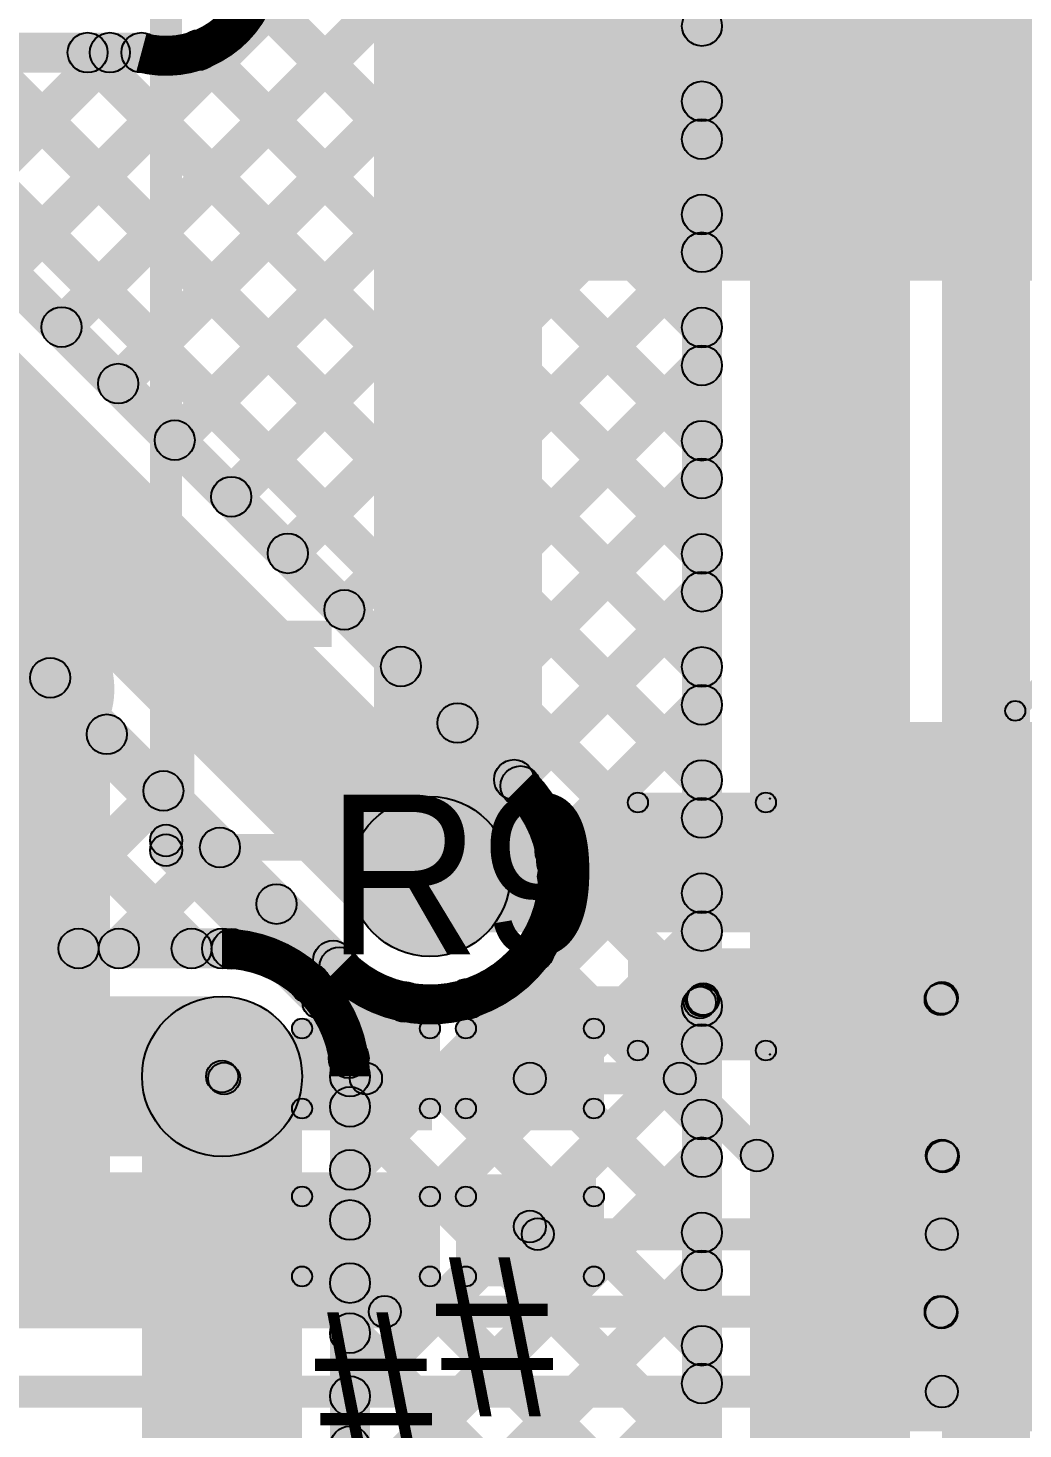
# Model space of a CAD drawing. Header units: millimetres. Extents: x -0.08 to 5.25, y -0.08 to 2.73.
# Drawn here: x 0.6495 to 0.8983, y 1.6869 to 2.0371 of the extents above; entities that cross this region are included whole.
import ezdxf

# ---------------------------------------------------------------- set-up
doc = ezdxf.new("R2010")
doc.units = ezdxf.units.MM
doc.header["$MEASUREMENT"] = 0
for name, color, linetype in [('BottomLayer', 5, 'Continuous'), ('TopLayer', 1, 'Continuous'), ('TopOverlay', 2, 'Continuous'), ('TopPaste', 8, 'Continuous'), ('TopSolder', 216, 'Continuous'), ('ViaHoleLayer', 16, 'Continuous')]:
    doc.layers.add(name, color=color, linetype=linetype)

# ---------------------------------------------------------------- blocks, each defined once
blk = doc.blocks.new('R__0402_39')
at = {"layer": 'TopLayer'}
for points in [[(-0.0275, -0.0125), (-0.0275, 0.0125), (-0.0095, 0.0125), (-0.0095, -0.0125)], [(0.0095, -0.0125), (0.0095, 0.0125), (0.0275, 0.0125), (0.0275, -0.0125)]]:
    blk.add_hatch(color=1, dxfattribs=at).paths.add_polyline_path(points)
at = {"layer": 'TopOverlay'}
h = blk.add_hatch(color=2, dxfattribs=at)
edge = h.paths.add_edge_path()
edge.add_arc((-0.031, 0.016), 0.0025, 0, 360)
h = blk.add_hatch(color=2, dxfattribs=at)
edge = h.paths.add_edge_path()
edge.add_arc((-0.031, 0.016), 0.0025, 0, 360)
for points in [[(-0.031, 0.0135), (-0.031, 0.0185), (0.031, 0.0185), (0.031, 0.0135)], [(-0.0335, 0.016), (-0.0285, 0.016), (-0.0285, -0.016), (-0.0335, -0.016)], [(0.0285, 0.016), (0.0335, 0.016), (0.0335, -0.016), (0.0285, -0.016)], [(-0.031, -0.0185), (-0.031, -0.0135), (0.031, -0.0135), (0.031, -0.0185)], [(-0.032, -0.01706), (-0.032, -0.01694), (0.032, -0.01694), (0.032, -0.01706)]]:
    blk.add_hatch(color=2, dxfattribs=at).paths.add_polyline_path(points)
h = blk.add_hatch(color=2, dxfattribs=at)
edge = h.paths.add_edge_path()
edge.add_arc((0.031, 0.016), 0.0025, 0, 360)
h = blk.add_hatch(color=2, dxfattribs=at)
edge = h.paths.add_edge_path()
edge.add_arc((0.031, 0.016), 0.0025, 0, 360)
h = blk.add_hatch(color=2, dxfattribs=at)
edge = h.paths.add_edge_path()
edge.add_arc((-0.031, -0.016), 0.0025, 0, 360)
h = blk.add_hatch(color=2, dxfattribs=at)
edge = h.paths.add_edge_path()
edge.add_arc((-0.031, -0.016), 0.0025, 0, 360)
h = blk.add_hatch(color=2, dxfattribs=at)
edge = h.paths.add_edge_path()
edge.add_arc((0.031, -0.016), 0.0025, 0, 360)
h = blk.add_hatch(color=2, dxfattribs=at)
edge = h.paths.add_edge_path()
edge.add_arc((0.031, -0.016), 0.0025, 0, 360)
h = blk.add_hatch(color=2, dxfattribs=at)
edge = h.paths.add_edge_path()
edge.add_arc((-0.032, -0.017), 0.0000635, 0, 360)
h = blk.add_hatch(color=2, dxfattribs=at)
edge = h.paths.add_edge_path()
edge.add_arc((0.032, -0.017), 0.0000635, 0, 360)
at = {"layer": 'TopPaste'}
for points in [[(-0.0275, -0.0125), (-0.0275, 0.0125), (-0.0095, 0.0125), (-0.0095, -0.0125)], [(0.0095, -0.0125), (0.0095, 0.0125), (0.0275, 0.0125), (0.0275, -0.0125)]]:
    blk.add_hatch(color=8, dxfattribs=at).paths.add_polyline_path(points)
at = {"layer": 'TopSolder'}
for points in [[(-0.0315, -0.0165), (-0.0315, 0.0165), (-0.0055, 0.0165), (-0.0055, -0.0165)], [(0.0055, -0.0165), (0.0055, 0.0165), (0.0315, 0.0165), (0.0315, -0.0165)]]:
    blk.add_hatch(color=216, dxfattribs=at).paths.add_polyline_path(points)
at = {"layer": 'TopOverlay'}
for centre, radius in [((-0.031, 0.016), 0.0025), ((-0.031, 0.016), 0.0025), ((0.031, 0.016), 0.0025), ((0.031, 0.016), 0.0025), ((-0.031, -0.016), 0.0025), ((-0.031, -0.016), 0.0025), ((0.031, -0.016), 0.0025), ((0.031, -0.016), 0.0025), ((-0.032, -0.017), 0.0000635), ((0.032, -0.017), 0.0000635)]:
    blk.add_circle(centre, radius, dxfattribs=at)
blk = doc.blocks.new('SAMD21G18A_AUT_46')
at = {"layer": 'TopLayer'}
for points in [[(-0.05512, 0.19488), (-0.04331, 0.19488), (-0.04331, 0.13583), (-0.05512, 0.13583)], [(-0.03543, 0.19488), (-0.02362, 0.19488), (-0.02362, 0.13583), (-0.03543, 0.13583)], [(-0.01575, 0.19488), (-0.00394, 0.19488), (-0.00394, 0.13583), (-0.01575, 0.13583)], [(0.00394, 0.19488), (0.01575, 0.19488), (0.01575, 0.13583), (0.00394, 0.13583)], [(0.02362, 0.19488), (0.03543, 0.19488), (0.03543, 0.13583), (0.02362, 0.13583)], [(0.04331, 0.19488), (0.05512, 0.19488), (0.05512, 0.13583), (0.04331, 0.13583)], [(0.06299, 0.19488), (0.0748, 0.19488), (0.0748, 0.13583), (0.06299, 0.13583)], [(0.08268, 0.19488), (0.09449, 0.19488), (0.09449, 0.13583), (0.08268, 0.13583)], [(0.10236, 0.19488), (0.11417, 0.19488), (0.11417, 0.13583), (0.10236, 0.13583)]]:
    blk.add_hatch(color=1, dxfattribs=at).paths.add_polyline_path(points)
at = {"layer": 'TopOverlay'}
h = blk.add_hatch(color=2, dxfattribs=at)
edge = h.paths.add_edge_path()
edge.add_arc((0.121, 0.147), 0.0025, 0, 360)
blk.add_hatch(color=2, dxfattribs=at).paths.add_polyline_path([(0.11923, 0.14523), (0.12277, 0.14877), (0.14877, 0.12277), (0.14523, 0.11923)])
at = {"layer": 'TopPaste'}
for points in [[(-0.05512, 0.19488), (-0.04331, 0.19488), (-0.04331, 0.13583), (-0.05512, 0.13583)], [(-0.03543, 0.19488), (-0.02362, 0.19488), (-0.02362, 0.13583), (-0.03543, 0.13583)], [(-0.01575, 0.19488), (-0.00394, 0.19488), (-0.00394, 0.13583), (-0.01575, 0.13583)], [(0.00394, 0.19488), (0.01575, 0.19488), (0.01575, 0.13583), (0.00394, 0.13583)], [(0.02362, 0.19488), (0.03543, 0.19488), (0.03543, 0.13583), (0.02362, 0.13583)], [(0.04331, 0.19488), (0.05512, 0.19488), (0.05512, 0.13583), (0.04331, 0.13583)], [(0.06299, 0.19488), (0.0748, 0.19488), (0.0748, 0.13583), (0.06299, 0.13583)], [(0.08268, 0.19488), (0.09449, 0.19488), (0.09449, 0.13583), (0.08268, 0.13583)], [(0.10236, 0.19488), (0.11417, 0.19488), (0.11417, 0.13583), (0.10236, 0.13583)]]:
    blk.add_hatch(color=8, dxfattribs=at).paths.add_polyline_path(points)
at = {"layer": 'TopSolder'}
for points in [[(-0.05912, 0.19888), (-0.03931, 0.19888), (-0.03931, 0.13183), (-0.05912, 0.13183)], [(-0.03943, 0.19888), (-0.01962, 0.19888), (-0.01962, 0.13183), (-0.03943, 0.13183)], [(-0.01975, 0.19888), (0.00006, 0.19888), (0.00006, 0.13183), (-0.01975, 0.13183)], [(-0.00006, 0.19888), (0.01975, 0.19888), (0.01975, 0.13183), (-0.00006, 0.13183)], [(0.01962, 0.19888), (0.03943, 0.19888), (0.03943, 0.13183), (0.01962, 0.13183)], [(0.03931, 0.19888), (0.05912, 0.19888), (0.05912, 0.13183), (0.03931, 0.13183)], [(0.05899, 0.19888), (0.0788, 0.19888), (0.0788, 0.13183), (0.05899, 0.13183)], [(0.07868, 0.19888), (0.09849, 0.19888), (0.09849, 0.13183), (0.07868, 0.13183)], [(0.09836, 0.19888), (0.11817, 0.19888), (0.11817, 0.13183), (0.09836, 0.13183)]]:
    blk.add_hatch(color=216, dxfattribs=at).paths.add_polyline_path(points)
at = {"layer": 'TopOverlay'}
blk.add_circle((0.121, 0.147), 0.0025, dxfattribs=at)
blk = doc.blocks.new('C___0402_87')
at = {"layer": 'TopLayer'}
for points in [[(-0.0275, -0.0125), (-0.0275, 0.0125), (-0.0095, 0.0125), (-0.0095, -0.0125)], [(0.0095, -0.0125), (0.0095, 0.0125), (0.0275, 0.0125), (0.0275, -0.0125)]]:
    blk.add_hatch(color=1, dxfattribs=at).paths.add_polyline_path(points)
at = {"layer": 'TopOverlay'}
h = blk.add_hatch(color=2, dxfattribs=at)
edge = h.paths.add_edge_path()
edge.add_arc((-0.031, 0.016), 0.0025, 0, 360)
h = blk.add_hatch(color=2, dxfattribs=at)
edge = h.paths.add_edge_path()
edge.add_arc((-0.031, 0.016), 0.0025, 0, 360)
for points in [[(-0.031, 0.0135), (-0.031, 0.0185), (-0.011, 0.0185), (-0.011, 0.0135)], [(0.011, 0.0135), (0.011, 0.0185), (0.031, 0.0185), (0.031, 0.0135)], [(-0.0335, 0.016), (-0.0285, 0.016), (-0.0285, -0.016), (-0.0335, -0.016)], [(0.0285, 0.016), (0.0335, 0.016), (0.0335, -0.016), (0.0285, -0.016)], [(-0.031, -0.0185), (-0.031, -0.0135), (-0.011, -0.0135), (-0.011, -0.0185)], [(0.011, -0.0185), (0.011, -0.0135), (0.031, -0.0135), (0.031, -0.0185)]]:
    blk.add_hatch(color=2, dxfattribs=at).paths.add_polyline_path(points)
h = blk.add_hatch(color=2, dxfattribs=at)
edge = h.paths.add_edge_path()
edge.add_arc((-0.011, 0.016), 0.0025, 0, 360)
h = blk.add_hatch(color=2, dxfattribs=at)
edge = h.paths.add_edge_path()
edge.add_arc((0.011, 0.016), 0.0025, 0, 360)
h = blk.add_hatch(color=2, dxfattribs=at)
edge = h.paths.add_edge_path()
edge.add_arc((0.031, 0.016), 0.0025, 0, 360)
h = blk.add_hatch(color=2, dxfattribs=at)
edge = h.paths.add_edge_path()
edge.add_arc((0.031, 0.016), 0.0025, 0, 360)
h = blk.add_hatch(color=2, dxfattribs=at)
edge = h.paths.add_edge_path()
edge.add_arc((-0.031, -0.016), 0.0025, 0, 360)
h = blk.add_hatch(color=2, dxfattribs=at)
edge = h.paths.add_edge_path()
edge.add_arc((-0.031, -0.016), 0.0025, 0, 360)
h = blk.add_hatch(color=2, dxfattribs=at)
edge = h.paths.add_edge_path()
edge.add_arc((-0.011, -0.016), 0.0025, 0, 360)
h = blk.add_hatch(color=2, dxfattribs=at)
edge = h.paths.add_edge_path()
edge.add_arc((0.011, -0.016), 0.0025, 0, 360)
h = blk.add_hatch(color=2, dxfattribs=at)
edge = h.paths.add_edge_path()
edge.add_arc((0.031, -0.016), 0.0025, 0, 360)
h = blk.add_hatch(color=2, dxfattribs=at)
edge = h.paths.add_edge_path()
edge.add_arc((0.031, -0.016), 0.0025, 0, 360)
at = {"layer": 'TopPaste'}
for points in [[(-0.0275, -0.0125), (-0.0275, 0.0125), (-0.0095, 0.0125), (-0.0095, -0.0125)], [(0.0095, -0.0125), (0.0095, 0.0125), (0.0275, 0.0125), (0.0275, -0.0125)]]:
    blk.add_hatch(color=8, dxfattribs=at).paths.add_polyline_path(points)
at = {"layer": 'TopSolder'}
for points in [[(-0.0315, -0.0165), (-0.0315, 0.0165), (-0.0055, 0.0165), (-0.0055, -0.0165)], [(0.0055, -0.0165), (0.0055, 0.0165), (0.0315, 0.0165), (0.0315, -0.0165)]]:
    blk.add_hatch(color=216, dxfattribs=at).paths.add_polyline_path(points)
at = {"layer": 'TopOverlay'}
for centre in [(-0.031, 0.016), (-0.031, 0.016), (-0.011, 0.016), (0.011, 0.016), (0.031, 0.016), (0.031, 0.016), (-0.031, -0.016), (-0.031, -0.016), (-0.011, -0.016), (0.011, -0.016), (0.031, -0.016), (0.031, -0.016)]:
    blk.add_circle(centre, 0.0025, dxfattribs=at)
blk = doc.blocks.new('C___0402_88')
at = {"layer": 'TopLayer'}
for points in [[(-0.0275, -0.0125), (-0.0275, 0.0125), (-0.0095, 0.0125), (-0.0095, -0.0125)], [(0.0095, -0.0125), (0.0095, 0.0125), (0.0275, 0.0125), (0.0275, -0.0125)]]:
    blk.add_hatch(color=1, dxfattribs=at).paths.add_polyline_path(points)
at = {"layer": 'TopOverlay'}
h = blk.add_hatch(color=2, dxfattribs=at)
edge = h.paths.add_edge_path()
edge.add_arc((-0.031, 0.016), 0.0025, 0, 360)
h = blk.add_hatch(color=2, dxfattribs=at)
edge = h.paths.add_edge_path()
edge.add_arc((-0.031, 0.016), 0.0025, 0, 360)
for points in [[(-0.031, 0.0135), (-0.031, 0.0185), (-0.011, 0.0185), (-0.011, 0.0135)], [(0.011, 0.0135), (0.011, 0.0185), (0.031, 0.0185), (0.031, 0.0135)], [(-0.0335, 0.016), (-0.0285, 0.016), (-0.0285, -0.016), (-0.0335, -0.016)], [(0.0285, 0.016), (0.0335, 0.016), (0.0335, -0.016), (0.0285, -0.016)], [(-0.031, -0.0185), (-0.031, -0.0135), (-0.011, -0.0135), (-0.011, -0.0185)], [(0.011, -0.0185), (0.011, -0.0135), (0.031, -0.0135), (0.031, -0.0185)]]:
    blk.add_hatch(color=2, dxfattribs=at).paths.add_polyline_path(points)
h = blk.add_hatch(color=2, dxfattribs=at)
edge = h.paths.add_edge_path()
edge.add_arc((-0.011, 0.016), 0.0025, 0, 360)
h = blk.add_hatch(color=2, dxfattribs=at)
edge = h.paths.add_edge_path()
edge.add_arc((0.011, 0.016), 0.0025, 0, 360)
h = blk.add_hatch(color=2, dxfattribs=at)
edge = h.paths.add_edge_path()
edge.add_arc((0.031, 0.016), 0.0025, 0, 360)
h = blk.add_hatch(color=2, dxfattribs=at)
edge = h.paths.add_edge_path()
edge.add_arc((0.031, 0.016), 0.0025, 0, 360)
h = blk.add_hatch(color=2, dxfattribs=at)
edge = h.paths.add_edge_path()
edge.add_arc((-0.031, -0.016), 0.0025, 0, 360)
h = blk.add_hatch(color=2, dxfattribs=at)
edge = h.paths.add_edge_path()
edge.add_arc((-0.031, -0.016), 0.0025, 0, 360)
h = blk.add_hatch(color=2, dxfattribs=at)
edge = h.paths.add_edge_path()
edge.add_arc((-0.011, -0.016), 0.0025, 0, 360)
h = blk.add_hatch(color=2, dxfattribs=at)
edge = h.paths.add_edge_path()
edge.add_arc((0.011, -0.016), 0.0025, 0, 360)
h = blk.add_hatch(color=2, dxfattribs=at)
edge = h.paths.add_edge_path()
edge.add_arc((0.031, -0.016), 0.0025, 0, 360)
h = blk.add_hatch(color=2, dxfattribs=at)
edge = h.paths.add_edge_path()
edge.add_arc((0.031, -0.016), 0.0025, 0, 360)
at = {"layer": 'TopPaste'}
for points in [[(-0.0275, -0.0125), (-0.0275, 0.0125), (-0.0095, 0.0125), (-0.0095, -0.0125)], [(0.0095, -0.0125), (0.0095, 0.0125), (0.0275, 0.0125), (0.0275, -0.0125)]]:
    blk.add_hatch(color=8, dxfattribs=at).paths.add_polyline_path(points)
at = {"layer": 'TopSolder'}
for points in [[(-0.0315, -0.0165), (-0.0315, 0.0165), (-0.0055, 0.0165), (-0.0055, -0.0165)], [(0.0055, -0.0165), (0.0055, 0.0165), (0.0315, 0.0165), (0.0315, -0.0165)]]:
    blk.add_hatch(color=216, dxfattribs=at).paths.add_polyline_path(points)
at = {"layer": 'TopOverlay'}
for centre in [(-0.031, 0.016), (-0.031, 0.016), (-0.011, 0.016), (0.011, 0.016), (0.031, 0.016), (0.031, 0.016), (-0.031, -0.016), (-0.031, -0.016), (-0.011, -0.016), (0.011, -0.016), (0.031, -0.016), (0.031, -0.016)]:
    blk.add_circle(centre, 0.0025, dxfattribs=at)

msp = doc.modelspace()

# ---------------------------------------------------------------- hatches: boundary and pattern name
at = {"layer": 'BottomLayer'}
for points in [[(0.9, 1.562), (0.878, 1.562), (0.878, 2.08226), (0.9, 2.08226)], [(0.87, 1.399), (0.83, 1.399), (0.83, 2.07857), (0.87, 2.07857)], [(0.64728, 1.97298), (0.64021, 1.98005), (0.73369, 2.07354), (0.74076, 2.06646)], [(0.66142, 1.95884), (0.65435, 1.96591), (0.76198, 2.07354), (0.76905, 2.06646)], [(0.67556, 1.94469), (0.66849, 1.95177), (0.79026, 2.07354), (0.79733, 2.06646)], [(0.70671, 2.06646), (0.71378, 2.07354), (0.82154, 1.96578), (0.81446, 1.95871)], [(0.735, 2.06646), (0.74207, 2.07354), (0.82154, 1.99407), (0.81446, 1.987)], [(0.76328, 2.06646), (0.77035, 2.07354), (0.82154, 2.02235), (0.81446, 2.01528)], [(0.6897, 1.93055), (0.68263, 1.93762), (0.81416, 2.06915), (0.82123, 2.06208)], [(0.823, 1.399), (0.813, 1.399), (0.813, 2.06531), (0.823, 2.06531)], [(0.70277, 2.04213), (0.70984, 2.0492), (0.82154, 1.9375), (0.81446, 1.93043)], [(0.70384, 1.91641), (0.69677, 1.92348), (0.81446, 2.04117), (0.82154, 2.0341)], [(0.578, 2.026), (0.578, 2.036), (0.67784, 2.036), (0.67784, 2.026)], [(0.68854, 2.02807), (0.69561, 2.03514), (0.82154, 1.90921), (0.81446, 1.90214)], [(0.60429, 2.02746), (0.61136, 2.03454), (0.82154, 1.82436), (0.81446, 1.81729)], [(0.63277, 1.98676), (0.6257, 1.99383), (0.66641, 2.03454), (0.67348, 2.02746)], [(0.63258, 2.02746), (0.63965, 2.03454), (0.82154, 1.85265), (0.81446, 1.84558)], [(0.66086, 2.02746), (0.66793, 2.03454), (0.82154, 1.88093), (0.81446, 1.87386)], [(0.71799, 1.90227), (0.71092, 1.90934), (0.81446, 2.01289), (0.82154, 2.00582)], [(0.63012, 1.98306), (0.63719, 1.99014), (0.77616, 1.85116), (0.76909, 1.84409)], [(0.73213, 1.88813), (0.72506, 1.8952), (0.81446, 1.9846), (0.82154, 1.97753)], [(0.59686, 1.94986), (0.62514, 1.97814), (0.76414, 1.83914), (0.73586, 1.81086)], [(0.74627, 1.87398), (0.7392, 1.88105), (0.81446, 1.95632), (0.82154, 1.94925)], [(0.53359, 1.92846), (0.54066, 1.93554), (0.66566, 1.81054), (0.65859, 1.80346)], [(0.56187, 1.92846), (0.56894, 1.93554), (0.69394, 1.81054), (0.68687, 1.80346)], [(0.59015, 1.92846), (0.59722, 1.93554), (0.82154, 1.71122), (0.81446, 1.70415)], [(0.59421, 1.92846), (0.60128, 1.93554), (0.73091, 1.80591), (0.72384, 1.79884)], [(0.76041, 1.85984), (0.75334, 1.86691), (0.81446, 1.92803), (0.82154, 1.92096)], [(0.77456, 1.8457), (0.76748, 1.85277), (0.81446, 1.89975), (0.82154, 1.89268)], [(0.5909, 1.80346), (0.58383, 1.81054), (0.65152, 1.87823), (0.65859, 1.87116)], [(0.78491, 1.82777), (0.77784, 1.83484), (0.81446, 1.87147), (0.82154, 1.86439)], [(0.61918, 1.80346), (0.61211, 1.81054), (0.66566, 1.86408), (0.67273, 1.85701)], [(0.64747, 1.80346), (0.6404, 1.81054), (0.6798, 1.84994), (0.68687, 1.84287)], [(0.73354, 1.74811), (0.72646, 1.75518), (0.81446, 1.84318), (0.82154, 1.83611)], [(0.67575, 1.80346), (0.66868, 1.81054), (0.69395, 1.8358), (0.70102, 1.82873)], [(0.77824, 1.82523), (0.78531, 1.8323), (0.82154, 1.79608), (0.81446, 1.78901)], [(0.70395, 1.80337), (0.69687, 1.81044), (0.70809, 1.82166), (0.71516, 1.81459)], [(0.73354, 1.71983), (0.72646, 1.7269), (0.81446, 1.8149), (0.82154, 1.80783)], [(0.474, 1.802), (0.474, 1.812), (0.698, 1.812), (0.698, 1.802)], [(0.72355, 1.79469), (0.71648, 1.80176), (0.72223, 1.80752), (0.7293, 1.80044)], [(0.77243, 1.80276), (0.7795, 1.80983), (0.82154, 1.76779), (0.81446, 1.76072)], [(0.7332, 1.77606), (0.72613, 1.78313), (0.74016, 1.79716), (0.74723, 1.79009)], [(0.75599, 1.79091), (0.76306, 1.79799), (0.82154, 1.73951), (0.81446, 1.73244)], [(0.474, 1.755), (0.474, 1.795), (0.698, 1.795), (0.698, 1.755)], [(0.73354, 1.69154), (0.72646, 1.69861), (0.81446, 1.78661), (0.82154, 1.77954)], [(0.718, 1.446), (0.678, 1.446), (0.678, 1.775), (0.718, 1.775)], [(0.735, 1.45925), (0.725, 1.45925), (0.725, 1.775), (0.735, 1.775)], [(0.72646, 1.76387), (0.73354, 1.77094), (0.82154, 1.68294), (0.81446, 1.67587)], [(0.73354, 1.66326), (0.72646, 1.67033), (0.81446, 1.75833), (0.82154, 1.75126)], [(0.72646, 1.73559), (0.73354, 1.74266), (0.82154, 1.65466), (0.81446, 1.64759)], [(0.73354, 1.63497), (0.72646, 1.64204), (0.81446, 1.73004), (0.82154, 1.72297)], [(0.72646, 1.7073), (0.73354, 1.71437), (0.82154, 1.62637), (0.81446, 1.6193)], [(0.73354, 1.60669), (0.72646, 1.61376), (0.81446, 1.70176), (0.82154, 1.69469)]]:
    msp.add_hatch(color=5, dxfattribs=at).paths.add_polyline_path(points)
h = msp.add_hatch(color=5, dxfattribs=at)
edge = h.paths.add_edge_path()
edge.add_arc((0.818, 2.03764), 0.005, 0, 360)
h = msp.add_hatch(color=5, dxfattribs=at)
edge = h.paths.add_edge_path()
edge.add_arc((0.66439, 2.031), 0.005, 0, 360)
h = msp.add_hatch(color=5, dxfattribs=at)
edge = h.paths.add_edge_path()
edge.add_arc((0.66994, 2.031), 0.005, 0, 360)
h = msp.add_hatch(color=5, dxfattribs=at)
edge = h.paths.add_edge_path()
edge.add_arc((0.67784, 2.031), 0.005, 0, 360)
h = msp.add_hatch(color=5, dxfattribs=at)
edge = h.paths.add_edge_path()
edge.add_arc((0.67784, 2.031), 0.005, 0, 360)
h = msp.add_hatch(color=5, dxfattribs=at)
edge = h.paths.add_edge_path()
edge.add_arc((0.69208, 2.0316), 0.005, 0, 360)
h = msp.add_hatch(color=5, dxfattribs=at)
edge = h.paths.add_edge_path()
edge.add_arc((0.818, 2.01882), 0.005, 0, 360)
h = msp.add_hatch(color=5, dxfattribs=at)
edge = h.paths.add_edge_path()
edge.add_arc((0.818, 2.00935), 0.005, 0, 360)
h = msp.add_hatch(color=5, dxfattribs=at)
edge = h.paths.add_edge_path()
edge.add_arc((0.818, 1.99053), 0.005, 0, 360)
h = msp.add_hatch(color=5, dxfattribs=at)
edge = h.paths.add_edge_path()
edge.add_arc((0.818, 1.98107), 0.005, 0, 360)
h = msp.add_hatch(color=5, dxfattribs=at)
edge = h.paths.add_edge_path()
edge.add_arc((0.65788, 1.96237), 0.005, 0, 360)
h = msp.add_hatch(color=5, dxfattribs=at)
edge = h.paths.add_edge_path()
edge.add_arc((0.818, 1.96225), 0.005, 0, 360)
h = msp.add_hatch(color=5, dxfattribs=at)
edge = h.paths.add_edge_path()
edge.add_arc((0.818, 1.95278), 0.005, 0, 360)
h = msp.add_hatch(color=5, dxfattribs=at)
edge = h.paths.add_edge_path()
edge.add_arc((0.67203, 1.94823), 0.005, 0, 360)
h = msp.add_hatch(color=5, dxfattribs=at)
edge = h.paths.add_edge_path()
edge.add_arc((0.68617, 1.93409), 0.005, 0, 360)
h = msp.add_hatch(color=5, dxfattribs=at)
edge = h.paths.add_edge_path()
edge.add_arc((0.818, 1.93396), 0.005, 0, 360)
h = msp.add_hatch(color=5, dxfattribs=at)
edge = h.paths.add_edge_path()
edge.add_arc((0.656, 1.916), 0.01181, 0, 360)
h = msp.add_hatch(color=5, dxfattribs=at)
edge = h.paths.add_edge_path()
edge.add_arc((0.818, 1.9245), 0.005, 0, 360)
h = msp.add_hatch(color=5, dxfattribs=at)
edge = h.paths.add_edge_path()
edge.add_arc((0.70031, 1.91995), 0.005, 0, 360)
h = msp.add_hatch(color=5, dxfattribs=at)
edge = h.paths.add_edge_path()
edge.add_arc((0.71445, 1.9058), 0.005, 0, 360)
h = msp.add_hatch(color=5, dxfattribs=at)
edge = h.paths.add_edge_path()
edge.add_arc((0.818, 1.90568), 0.005, 0, 360)
h = msp.add_hatch(color=5, dxfattribs=at)
edge = h.paths.add_edge_path()
edge.add_arc((0.818, 1.89621), 0.005, 0, 360)
h = msp.add_hatch(color=5, dxfattribs=at)
edge = h.paths.add_edge_path()
edge.add_arc((0.72859, 1.89166), 0.005, 0, 360)
h = msp.add_hatch(color=5, dxfattribs=at)
edge = h.paths.add_edge_path()
edge.add_arc((0.74274, 1.87752), 0.005, 0, 360)
h = msp.add_hatch(color=5, dxfattribs=at)
edge = h.paths.add_edge_path()
edge.add_arc((0.818, 1.87739), 0.005, 0, 360)
h = msp.add_hatch(color=5, dxfattribs=at)
edge = h.paths.add_edge_path()
edge.add_arc((0.65505, 1.87469), 0.005, 0, 360)
h = msp.add_hatch(color=5, dxfattribs=at)
edge = h.paths.add_edge_path()
edge.add_arc((0.818, 1.86793), 0.005, 0, 360)
h = msp.add_hatch(color=5, dxfattribs=at)
edge = h.paths.add_edge_path()
edge.add_arc((0.75688, 1.86338), 0.005, 0, 360)
h = msp.add_hatch(color=5, dxfattribs=at)
edge = h.paths.add_edge_path()
edge.add_arc((0.6692, 1.86055), 0.005, 0, 360)
h = msp.add_hatch(color=5, dxfattribs=at)
edge = h.paths.add_edge_path()
edge.add_arc((0.77102, 1.84923), 0.005, 0, 360)
h = msp.add_hatch(color=5, dxfattribs=at)
edge = h.paths.add_edge_path()
edge.add_arc((0.818, 1.84911), 0.005, 0, 360)
h = msp.add_hatch(color=5, dxfattribs=at)
edge = h.paths.add_edge_path()
edge.add_arc((0.68334, 1.84641), 0.005, 0, 360)
h = msp.add_hatch(color=5, dxfattribs=at)
edge = h.paths.add_edge_path()
edge.add_arc((0.77263, 1.84763), 0.005, 0, 360)
h = msp.add_hatch(color=5, dxfattribs=at)
edge = h.paths.add_edge_path()
edge.add_arc((0.77263, 1.84763), 0.005, 0, 360)
h = msp.add_hatch(color=5, dxfattribs=at)
edge = h.paths.add_edge_path()
edge.add_arc((0.75, 1.825), 0.02, 0, 360)
h = msp.add_hatch(color=5, dxfattribs=at)
edge = h.paths.add_edge_path()
edge.add_arc((0.818, 1.83965), 0.005, 0, 360)
h = msp.add_hatch(color=5, dxfattribs=at)
edge = h.paths.add_edge_path()
edge.add_arc((0.69748, 1.83226), 0.005, 0, 360)
h = msp.add_hatch(color=5, dxfattribs=at)
edge = h.paths.add_edge_path()
edge.add_arc((0.75, 1.825), 0.01181, 0, 360)
h = msp.add_hatch(color=5, dxfattribs=at)
edge = h.paths.add_edge_path()
edge.add_arc((0.78137, 1.8313), 0.005, 0, 360)
h = msp.add_hatch(color=5, dxfattribs=at)
edge = h.paths.add_edge_path()
edge.add_arc((0.78178, 1.82876), 0.005, 0, 360)
h = msp.add_hatch(color=5, dxfattribs=at)
edge = h.paths.add_edge_path()
edge.add_arc((0.782, 1.825), 0.005, 0, 360)
h = msp.add_hatch(color=5, dxfattribs=at)
edge = h.paths.add_edge_path()
edge.add_arc((0.782, 1.825), 0.005, 0, 360)
h = msp.add_hatch(color=5, dxfattribs=at)
edge = h.paths.add_edge_path()
edge.add_arc((0.818, 1.82083), 0.005, 0, 360)
h = msp.add_hatch(color=5, dxfattribs=at)
edge = h.paths.add_edge_path()
edge.add_arc((0.71162, 1.81812), 0.005, 0, 360)
h = msp.add_hatch(color=5, dxfattribs=at)
edge = h.paths.add_edge_path()
edge.add_arc((0.818, 1.81136), 0.005, 0, 360)
h = msp.add_hatch(color=5, dxfattribs=at)
edge = h.paths.add_edge_path()
edge.add_arc((0.66212, 1.807), 0.005, 0, 360)
h = msp.add_hatch(color=5, dxfattribs=at)
edge = h.paths.add_edge_path()
edge.add_arc((0.67222, 1.807), 0.005, 0, 360)
h = msp.add_hatch(color=5, dxfattribs=at)
edge = h.paths.add_edge_path()
edge.add_arc((0.6904, 1.807), 0.005, 0, 360)
h = msp.add_hatch(color=5, dxfattribs=at)
edge = h.paths.add_edge_path()
edge.add_arc((0.698, 1.807), 0.005, 0, 360)
h = msp.add_hatch(color=5, dxfattribs=at)
edge = h.paths.add_edge_path()
edge.add_arc((0.698, 1.807), 0.005, 0, 360)
h = msp.add_hatch(color=5, dxfattribs=at)
edge = h.paths.add_edge_path()
edge.add_arc((0.698, 1.807), 0.005, 0, 360)
h = msp.add_hatch(color=5, dxfattribs=at)
edge = h.paths.add_edge_path()
edge.add_arc((0.70041, 1.80691), 0.005, 0, 360)
h = msp.add_hatch(color=5, dxfattribs=at)
edge = h.paths.add_edge_path()
edge.add_arc((0.77596, 1.80629), 0.005, 0, 360)
h = msp.add_hatch(color=5, dxfattribs=at)
edge = h.paths.add_edge_path()
edge.add_arc((0.72577, 1.80398), 0.005, 0, 360)
h = msp.add_hatch(color=5, dxfattribs=at)
edge = h.paths.add_edge_path()
edge.add_arc((0.72737, 1.80237), 0.005, 0, 360)
h = msp.add_hatch(color=5, dxfattribs=at)
edge = h.paths.add_edge_path()
edge.add_arc((0.72737, 1.80237), 0.005, 0, 360)
h = msp.add_hatch(color=5, dxfattribs=at)
edge = h.paths.add_edge_path()
edge.add_arc((0.72001, 1.79823), 0.005, 0, 360)
h = msp.add_hatch(color=5, dxfattribs=at)
edge = h.paths.add_edge_path()
edge.add_arc((0.7437, 1.79363), 0.005, 0, 360)
h = msp.add_hatch(color=5, dxfattribs=at)
edge = h.paths.add_edge_path()
edge.add_arc((0.75952, 1.79445), 0.005, 0, 360)
h = msp.add_hatch(color=5, dxfattribs=at)
edge = h.paths.add_edge_path()
edge.add_arc((0.818, 1.79254), 0.005, 0, 360)
h = msp.add_hatch(color=5, dxfattribs=at)
edge = h.paths.add_edge_path()
edge.add_arc((0.698, 1.775), 0.02, 0, 360)
h = msp.add_hatch(color=5, dxfattribs=at)
edge = h.paths.add_edge_path()
edge.add_arc((0.698, 1.775), 0.02, 0, 360)
h = msp.add_hatch(color=5, dxfattribs=at)
edge = h.paths.add_edge_path()
edge.add_arc((0.698, 1.775), 0.01181, 0, 360)
h = msp.add_hatch(color=5, dxfattribs=at)
edge = h.paths.add_edge_path()
edge.add_arc((0.818, 1.78308), 0.005, 0, 360)
h = msp.add_hatch(color=5, dxfattribs=at)
edge = h.paths.add_edge_path()
edge.add_arc((0.72967, 1.7796), 0.005, 0, 360)
h = msp.add_hatch(color=5, dxfattribs=at)
edge = h.paths.add_edge_path()
edge.add_arc((0.73, 1.775), 0.005, 0, 360)
h = msp.add_hatch(color=5, dxfattribs=at)
edge = h.paths.add_edge_path()
edge.add_arc((0.73, 1.775), 0.005, 0, 360)
h = msp.add_hatch(color=5, dxfattribs=at)
edge = h.paths.add_edge_path()
edge.add_arc((0.73, 1.775), 0.005, 0, 360)
h = msp.add_hatch(color=5, dxfattribs=at)
edge = h.paths.add_edge_path()
edge.add_arc((0.73, 1.7674), 0.005, 0, 360)
h = msp.add_hatch(color=5, dxfattribs=at)
edge = h.paths.add_edge_path()
edge.add_arc((0.818, 1.76426), 0.005, 0, 360)
h = msp.add_hatch(color=5, dxfattribs=at)
edge = h.paths.add_edge_path()
edge.add_arc((0.818, 1.75479), 0.005, 0, 360)
h = msp.add_hatch(color=5, dxfattribs=at)
edge = h.paths.add_edge_path()
edge.add_arc((0.73, 1.75165), 0.005, 0, 360)
h = msp.add_hatch(color=5, dxfattribs=at)
edge = h.paths.add_edge_path()
edge.add_arc((0.73, 1.73912), 0.005, 0, 360)
h = msp.add_hatch(color=5, dxfattribs=at)
edge = h.paths.add_edge_path()
edge.add_arc((0.818, 1.73597), 0.005, 0, 360)
h = msp.add_hatch(color=5, dxfattribs=at)
edge = h.paths.add_edge_path()
edge.add_arc((0.818, 1.72651), 0.005, 0, 360)
h = msp.add_hatch(color=5, dxfattribs=at)
edge = h.paths.add_edge_path()
edge.add_arc((0.73, 1.72336), 0.005, 0, 360)
h = msp.add_hatch(color=5, dxfattribs=at)
edge = h.paths.add_edge_path()
edge.add_arc((0.73, 1.71084), 0.005, 0, 360)
h = msp.add_hatch(color=5, dxfattribs=at)
edge = h.paths.add_edge_path()
edge.add_arc((0.818, 1.70769), 0.005, 0, 360)
h = msp.add_hatch(color=5, dxfattribs=at)
edge = h.paths.add_edge_path()
edge.add_arc((0.818, 1.69822), 0.005, 0, 360)
h = msp.add_hatch(color=5, dxfattribs=at)
edge = h.paths.add_edge_path()
edge.add_arc((0.73, 1.69508), 0.005, 0, 360)
h = msp.add_hatch(color=5, dxfattribs=at)
edge = h.paths.add_edge_path()
edge.add_arc((0.73, 1.68255), 0.005, 0, 360)
at = {"layer": 'TopLayer'}
for points in [[(0.736, 1.974), (0.943, 1.974), (0.943, 2.233), (0.736, 2.233)], [(0.688, 1.834), (0.68, 1.834), (0.68, 2.054), (0.688, 2.054)], [(0.736, 1.811), (0.778, 1.811), (0.778, 2.006), (0.736, 2.006)], [(0.643, 1.729), (0.67, 1.729), (0.67, 1.932), (0.643, 1.932)], [(0.736, 1.811), (0.831, 1.811), (0.831, 1.84), (0.736, 1.84)], [(0.688, 1.83159), (0.68, 1.83159), (0.68, 1.834), (0.688, 1.834)], [(0.68117, 1.82877), (0.68683, 1.83442), (0.72492, 1.79633), (0.71927, 1.79067)], [(0.72209, 1.7895), (0.72209, 1.7975), (0.8175, 1.7975), (0.8175, 1.7895)], [(0.82083, 1.79117), (0.81517, 1.79683), (0.81549, 1.79714), (0.82114, 1.79149)], [(0.81831, 1.79031), (0.81831, 1.79831), (0.87769, 1.79831), (0.87769, 1.79031)], [(0.88051, 1.79149), (0.87486, 1.79714), (0.87517, 1.79746), (0.88083, 1.7918)], [(0.82033, 1.79067), (0.81467, 1.79633), (0.81517, 1.79683), (0.82083, 1.79117)], [(0.69517, 1.77217), (0.70083, 1.77783), (0.70133, 1.77733), (0.69567, 1.77167)], [(0.6985, 1.7705), (0.6985, 1.7785), (0.734, 1.7785), (0.734, 1.7705)], [(0.734, 1.7705), (0.734, 1.7785), (0.775, 1.7785), (0.775, 1.7705)], [(0.775, 1.7705), (0.775, 1.7785), (0.8125, 1.7785), (0.8125, 1.7705)], [(0.80967, 1.77167), (0.81533, 1.77733), (0.83457, 1.75809), (0.82891, 1.75243)], [(0.83174, 1.75126), (0.83174, 1.75926), (0.878, 1.75926), (0.878, 1.75126)], [(0.87826, 1.751), (0.87826, 1.759), (0.941, 1.759), (0.941, 1.751)], [(0.87517, 1.75243), (0.88083, 1.75809), (0.88109, 1.75783), (0.87543, 1.75217)], [(0.643, 1.712), (0.75, 1.712), (0.75, 1.751), (0.643, 1.751)], [(0.77217, 1.73467), (0.77783, 1.74033), (0.77975, 1.7384), (0.7741, 1.73275)], [(0.77693, 1.73157), (0.77693, 1.73957), (0.878, 1.73957), (0.878, 1.73157)], [(0.73869, 1.71219), (0.73869, 1.72019), (0.87769, 1.72019), (0.87769, 1.71219)], [(0.87789, 1.712), (0.87789, 1.72), (0.96726, 1.72), (0.96726, 1.712)], [(0.87487, 1.71337), (0.88052, 1.71902), (0.88072, 1.71883), (0.87506, 1.71317)], [(0.6368, 1.6922), (0.6368, 1.7002), (0.878, 1.7002), (0.878, 1.6922)]]:
    msp.add_hatch(color=1, dxfattribs=at).paths.add_polyline_path(points)
h = msp.add_hatch(color=1, dxfattribs=at)
edge = h.paths.add_edge_path()
edge.add_arc((0.656, 1.916), 0.01181, 0, 360)
h = msp.add_hatch(color=1, dxfattribs=at)
edge = h.paths.add_edge_path()
edge.add_arc((0.684, 1.834), 0.004, 0, 360)
h = msp.add_hatch(color=1, dxfattribs=at)
edge = h.paths.add_edge_path()
edge.add_arc((0.684, 1.834), 0.004, 0, 360)
h = msp.add_hatch(color=1, dxfattribs=at)
edge = h.paths.add_edge_path()
edge.add_arc((0.684, 1.83159), 0.004, 0, 360)
h = msp.add_hatch(color=1, dxfattribs=at)
edge = h.paths.add_edge_path()
edge.add_arc((0.684, 1.83159), 0.004, 0, 360)
h = msp.add_hatch(color=1, dxfattribs=at)
edge = h.paths.add_edge_path()
edge.add_arc((0.75, 1.825), 0.01181, 0, 360)
h = msp.add_hatch(color=1, dxfattribs=at)
edge = h.paths.add_edge_path()
edge.add_arc((0.72209, 1.7935), 0.004, 0, 360)
h = msp.add_hatch(color=1, dxfattribs=at)
edge = h.paths.add_edge_path()
edge.add_arc((0.72209, 1.7935), 0.004, 0, 360)
h = msp.add_hatch(color=1, dxfattribs=at)
edge = h.paths.add_edge_path()
edge.add_arc((0.8175, 1.7935), 0.004, 0, 360)
h = msp.add_hatch(color=1, dxfattribs=at)
edge = h.paths.add_edge_path()
edge.add_arc((0.8175, 1.7935), 0.004, 0, 360)
h = msp.add_hatch(color=1, dxfattribs=at)
edge = h.paths.add_edge_path()
edge.add_arc((0.818, 1.794), 0.004, 0, 360)
h = msp.add_hatch(color=1, dxfattribs=at)
edge = h.paths.add_edge_path()
edge.add_arc((0.818, 1.794), 0.004, 0, 360)
h = msp.add_hatch(color=1, dxfattribs=at)
edge = h.paths.add_edge_path()
edge.add_arc((0.81831, 1.79431), 0.004, 0, 360)
h = msp.add_hatch(color=1, dxfattribs=at)
edge = h.paths.add_edge_path()
edge.add_arc((0.81831, 1.79431), 0.004, 0, 360)
h = msp.add_hatch(color=1, dxfattribs=at)
edge = h.paths.add_edge_path()
edge.add_arc((0.87769, 1.79431), 0.004, 0, 360)
h = msp.add_hatch(color=1, dxfattribs=at)
edge = h.paths.add_edge_path()
edge.add_arc((0.87769, 1.79431), 0.004, 0, 360)
h = msp.add_hatch(color=1, dxfattribs=at)
edge = h.paths.add_edge_path()
edge.add_arc((0.878, 1.79463), 0.004, 0, 360)
h = msp.add_hatch(color=1, dxfattribs=at)
edge = h.paths.add_edge_path()
edge.add_arc((0.698, 1.775), 0.01181, 0, 360)
h = msp.add_hatch(color=1, dxfattribs=at)
edge = h.paths.add_edge_path()
edge.add_arc((0.698, 1.775), 0.004, 0, 360)
h = msp.add_hatch(color=1, dxfattribs=at)
edge = h.paths.add_edge_path()
edge.add_arc((0.6985, 1.7745), 0.004, 0, 360)
h = msp.add_hatch(color=1, dxfattribs=at)
edge = h.paths.add_edge_path()
edge.add_arc((0.6985, 1.7745), 0.004, 0, 360)
h = msp.add_hatch(color=1, dxfattribs=at)
edge = h.paths.add_edge_path()
edge.add_arc((0.734, 1.7745), 0.004, 0, 360)
h = msp.add_hatch(color=1, dxfattribs=at)
edge = h.paths.add_edge_path()
edge.add_arc((0.734, 1.7745), 0.004, 0, 360)
h = msp.add_hatch(color=1, dxfattribs=at)
edge = h.paths.add_edge_path()
edge.add_arc((0.775, 1.7745), 0.004, 0, 360)
h = msp.add_hatch(color=1, dxfattribs=at)
edge = h.paths.add_edge_path()
edge.add_arc((0.775, 1.7745), 0.004, 0, 360)
h = msp.add_hatch(color=1, dxfattribs=at)
edge = h.paths.add_edge_path()
edge.add_arc((0.8125, 1.7745), 0.004, 0, 360)
h = msp.add_hatch(color=1, dxfattribs=at)
edge = h.paths.add_edge_path()
edge.add_arc((0.8125, 1.7745), 0.004, 0, 360)
h = msp.add_hatch(color=1, dxfattribs=at)
edge = h.paths.add_edge_path()
edge.add_arc((0.83174, 1.75526), 0.004, 0, 360)
h = msp.add_hatch(color=1, dxfattribs=at)
edge = h.paths.add_edge_path()
edge.add_arc((0.83174, 1.75526), 0.004, 0, 360)
h = msp.add_hatch(color=1, dxfattribs=at)
edge = h.paths.add_edge_path()
edge.add_arc((0.878, 1.75526), 0.004, 0, 360)
h = msp.add_hatch(color=1, dxfattribs=at)
edge = h.paths.add_edge_path()
edge.add_arc((0.878, 1.75526), 0.004, 0, 360)
h = msp.add_hatch(color=1, dxfattribs=at)
edge = h.paths.add_edge_path()
edge.add_arc((0.87826, 1.755), 0.004, 0, 360)
h = msp.add_hatch(color=1, dxfattribs=at)
edge = h.paths.add_edge_path()
edge.add_arc((0.87826, 1.755), 0.004, 0, 360)
h = msp.add_hatch(color=1, dxfattribs=at)
edge = h.paths.add_edge_path()
edge.add_arc((0.775, 1.7375), 0.004, 0, 360)
h = msp.add_hatch(color=1, dxfattribs=at)
edge = h.paths.add_edge_path()
edge.add_arc((0.77693, 1.73557), 0.004, 0, 360)
h = msp.add_hatch(color=1, dxfattribs=at)
edge = h.paths.add_edge_path()
edge.add_arc((0.77693, 1.73557), 0.004, 0, 360)
h = msp.add_hatch(color=1, dxfattribs=at)
edge = h.paths.add_edge_path()
edge.add_arc((0.878, 1.73557), 0.004, 0, 360)
h = msp.add_hatch(color=1, dxfattribs=at)
edge = h.paths.add_edge_path()
edge.add_arc((0.73869, 1.71619), 0.004, 0, 360)
h = msp.add_hatch(color=1, dxfattribs=at)
edge = h.paths.add_edge_path()
edge.add_arc((0.87769, 1.71619), 0.004, 0, 360)
h = msp.add_hatch(color=1, dxfattribs=at)
edge = h.paths.add_edge_path()
edge.add_arc((0.87769, 1.71619), 0.004, 0, 360)
h = msp.add_hatch(color=1, dxfattribs=at)
edge = h.paths.add_edge_path()
edge.add_arc((0.87789, 1.716), 0.004, 0, 360)
h = msp.add_hatch(color=1, dxfattribs=at)
edge = h.paths.add_edge_path()
edge.add_arc((0.87789, 1.716), 0.004, 0, 360)
h = msp.add_hatch(color=1, dxfattribs=at)
edge = h.paths.add_edge_path()
edge.add_arc((0.878, 1.6962), 0.004, 0, 360)
at = {"layer": 'ViaHoleLayer'}
h = msp.add_hatch(color=16, dxfattribs=at)
edge = h.paths.add_edge_path()
edge.add_arc((0.656, 1.916), 0.00591, 0, 360)
h = msp.add_hatch(color=16, dxfattribs=at)
edge = h.paths.add_edge_path()
edge.add_arc((0.75, 1.825), 0.00591, 0, 360)
h = msp.add_hatch(color=16, dxfattribs=at)
edge = h.paths.add_edge_path()
edge.add_arc((0.698, 1.775), 0.00591, 0, 360)

# ---------------------------------------------------------------- linework, layer by layer
at = {"layer": 'BottomLayer', "const_width": 0.01}
for points in [[(0.70781, 2.054, -0.493128), (0.67784, 2.031)], [(0.77263, 1.84763, -0.198912), (0.782, 1.825)], [(0.782, 1.825, -0.668179), (0.72737, 1.80237)], [(0.698, 1.807, -0.414214), (0.73, 1.775)], [(0.698, 1.807, -0.414214), (0.73, 1.775)]]:
    msp.add_lwpolyline(points, format="xyb", dxfattribs=at)
at = {"layer": 'BottomLayer'}
for centre, radius in [((0.818, 2.03764), 0.005), ((0.66439, 2.031), 0.005), ((0.66994, 2.031), 0.005), ((0.67784, 2.031), 0.005), ((0.67784, 2.031), 0.005), ((0.69208, 2.0316), 0.005), ((0.818, 2.01882), 0.005), ((0.818, 2.00935), 0.005), ((0.818, 1.99053), 0.005), ((0.818, 1.98107), 0.005), ((0.65788, 1.96237), 0.005), ((0.818, 1.96225), 0.005), ((0.818, 1.95278), 0.005), ((0.67203, 1.94823), 0.005), ((0.68617, 1.93409), 0.005), ((0.818, 1.93396), 0.005), ((0.818, 1.9245), 0.005), ((0.70031, 1.91995), 0.005), ((0.71445, 1.9058), 0.005), ((0.818, 1.90568), 0.005), ((0.818, 1.89621), 0.005), ((0.72859, 1.89166), 0.005), ((0.74274, 1.87752), 0.005), ((0.818, 1.87739), 0.005), ((0.65505, 1.87469), 0.005), ((0.818, 1.86793), 0.005), ((0.75688, 1.86338), 0.005), ((0.6692, 1.86055), 0.005), ((0.77102, 1.84923), 0.005), ((0.818, 1.84911), 0.005), ((0.68334, 1.84641), 0.005), ((0.77263, 1.84763), 0.005), ((0.77263, 1.84763), 0.005), ((0.75, 1.825), 0.02), ((0.818, 1.83965), 0.005), ((0.69748, 1.83226), 0.005), ((0.78137, 1.8313), 0.005), ((0.78178, 1.82876), 0.005), ((0.782, 1.825), 0.005), ((0.782, 1.825), 0.005), ((0.818, 1.82083), 0.005), ((0.71162, 1.81812), 0.005), ((0.818, 1.81136), 0.005), ((0.66212, 1.807), 0.005), ((0.67222, 1.807), 0.005), ((0.6904, 1.807), 0.005), ((0.698, 1.807), 0.005), ((0.698, 1.807), 0.005), ((0.698, 1.807), 0.005), ((0.70041, 1.80691), 0.005), ((0.77596, 1.80629), 0.005), ((0.72577, 1.80398), 0.005), ((0.72737, 1.80237), 0.005), ((0.72737, 1.80237), 0.005), ((0.72001, 1.79823), 0.005), ((0.7437, 1.79363), 0.005), ((0.75952, 1.79445), 0.005), ((0.818, 1.79254), 0.005), ((0.698, 1.775), 0.02), ((0.698, 1.775), 0.02), ((0.818, 1.78308), 0.005), ((0.72967, 1.7796), 0.005), ((0.73, 1.775), 0.005), ((0.73, 1.775), 0.005), ((0.73, 1.775), 0.005), ((0.73, 1.7674), 0.005), ((0.818, 1.76426), 0.005), ((0.818, 1.75479), 0.005), ((0.73, 1.75165), 0.005), ((0.73, 1.73912), 0.005), ((0.818, 1.73597), 0.005), ((0.818, 1.72651), 0.005), ((0.73, 1.72336), 0.005), ((0.73, 1.71084), 0.005), ((0.818, 1.70769), 0.005), ((0.818, 1.69822), 0.005), ((0.73, 1.69508), 0.005), ((0.73, 1.68255), 0.005)]:
    msp.add_circle(centre, radius, dxfattribs=at)
at = {"layer": 'TopLayer'}
for centre in [(0.684, 1.834), (0.684, 1.834), (0.684, 1.83159), (0.684, 1.83159), (0.72209, 1.7935), (0.72209, 1.7935), (0.8175, 1.7935), (0.8175, 1.7935), (0.818, 1.794), (0.818, 1.794), (0.81831, 1.79431), (0.81831, 1.79431), (0.87769, 1.79431), (0.87769, 1.79431), (0.878, 1.79463), (0.698, 1.775), (0.6985, 1.7745), (0.6985, 1.7745), (0.734, 1.7745), (0.734, 1.7745), (0.775, 1.7745), (0.775, 1.7745), (0.8125, 1.7745), (0.8125, 1.7745), (0.83174, 1.75526), (0.83174, 1.75526), (0.878, 1.75526), (0.878, 1.75526), (0.87826, 1.755), (0.87826, 1.755), (0.775, 1.7375), (0.77693, 1.73557), (0.77693, 1.73557), (0.878, 1.73557), (0.73869, 1.71619), (0.87769, 1.71619), (0.87769, 1.71619), (0.87789, 1.716), (0.87789, 1.716), (0.878, 1.6962)]:
    msp.add_circle(centre, 0.004, dxfattribs=at)

# ---------------------------------------------------------------- block references
at = {"rotation": 90}
for name, p in [('SAMD21G18A_AUT_46', (1.04335, 1.74542)), ('R__0402_39', (0.818, 1.8125)), ('C___0402_88', (0.734, 1.756)), ('C___0402_87', (0.775, 1.756))]:
    msp.add_blockref(name, p, dxfattribs=at)

# ---------------------------------------------------------------- texts
at = {"layer": 'TopOverlay'}
msp.add_text('SERIAL_WIRE', height=0.06, rotation=360, dxfattribs=at).set_placement((0.191, 1.829))
msp.add_text('R9', height=0.04, dxfattribs=at).set_placement((0.724, 1.8055))
at = {"layer": 'TopOverlay', "text_generation_flag": 2}
for rotation, p in [(360, (0.781, 1.69)), (180, (0.721, 1.716))]:
    msp.add_text('#', height=0.04, rotation=rotation, dxfattribs=at).set_placement(p)

doc.saveas('drawing.dxf')
